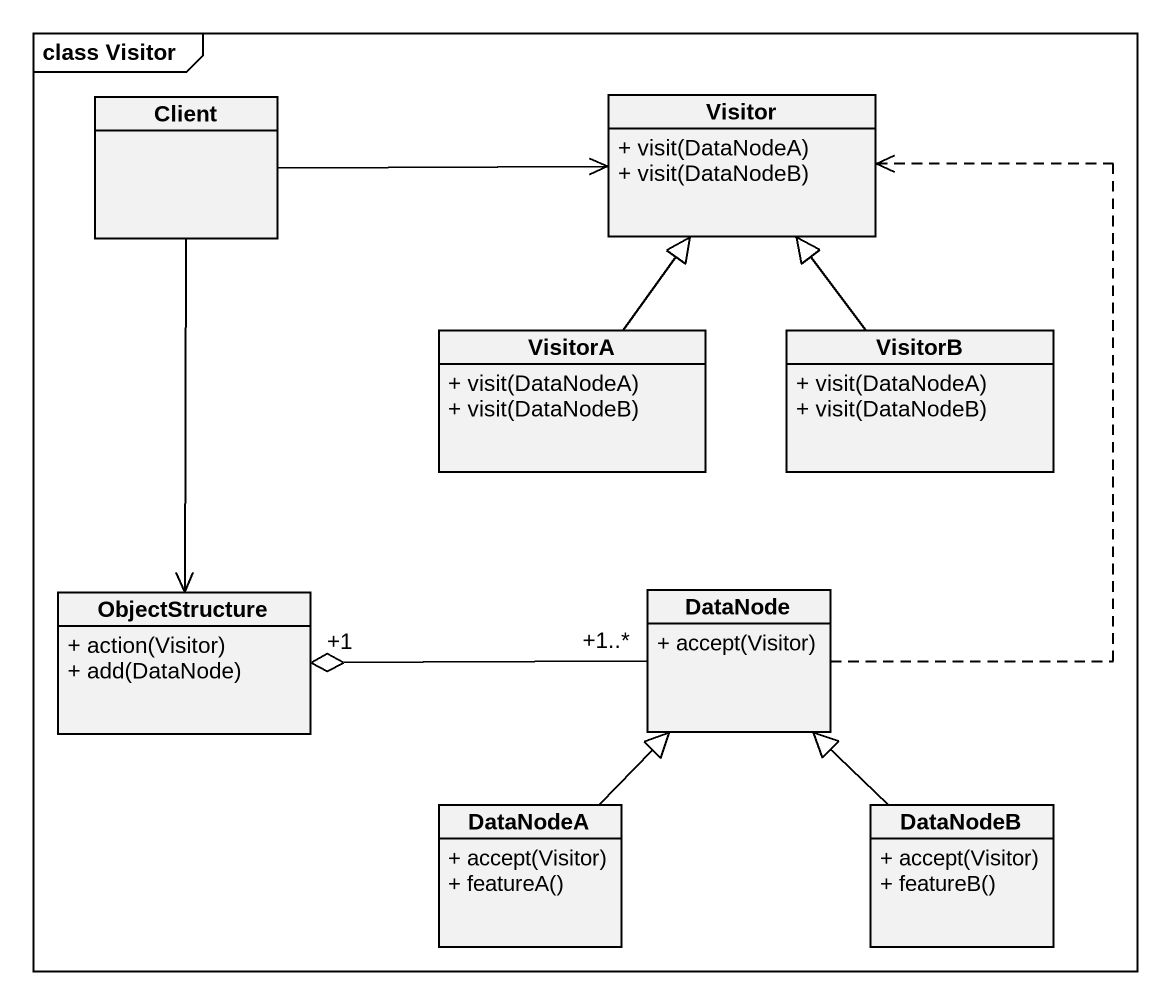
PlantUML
@startuml
mainframe class Visitor
hide circle
hide empty members
skinparam classAttributeIconSize 0
class Client
class Visitor {
  + visit(DataNodeA)
  + visit(DataNodeB)
}
class VisitorA {
  + visit(DataNodeA)
  + visit(DataNodeB)
}
class VisitorB {
  + visit(DataNodeA)
  + visit(DataNodeB)
}
class ObjectStructure {
  + action(Visitor)
  + add(DataNode)
}
class DataNode {
  + accept(Visitor)
}
class DataNodeA {
  + accept(Visitor)
  + featureA()
}
class DataNodeB {
  + accept(Visitor)
  + featureB()
}
Client -right-> Visitor
Client --> ObjectStructure
VisitorA -up-|> Visitor
VisitorB -up-|> Visitor
DataNode .up.> Visitor
DataNode "+1..*" -left-o "+1" ObjectStructure
DataNodeA -up-|> DataNode
DataNodeB -up-|> DataNode
@enduml
